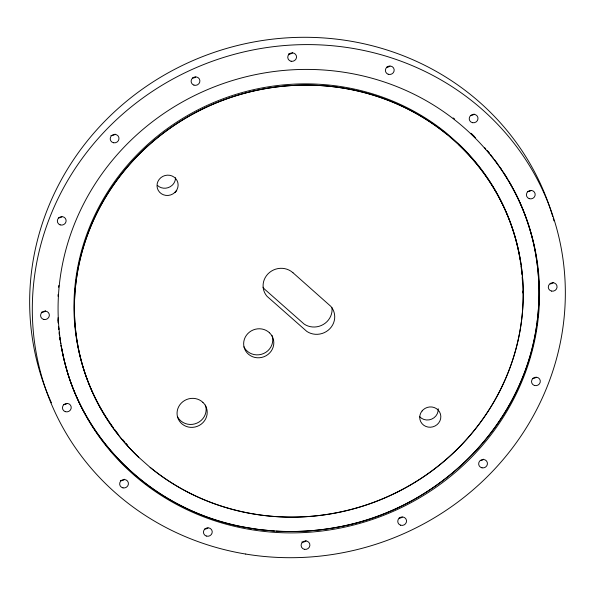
<?xml version="1.0" encoding="UTF-8"?>
<svg xmlns="http://www.w3.org/2000/svg" width="595" height="595" viewBox="0 0 595 595"><rect width="100%" height="100%" fill="white"/><g stroke="black" fill="none" stroke-linecap="round" stroke-linejoin="round"><path stroke-width="0.89" d="M58.005 296.258L58.124 294.458M58.645 287.281L58.823 285.488M537.129 321.977C540.528 295.797 539.353 269.066 533.544 243.318M537.047 322.78C524.188 423.224 440.672 506.873 342.266 526.278M176.752 190.415L175.242 192.125M174.737 192.661L175.748 191.597M422.16 410.937L423.142 409.806A10.621 10.108 -19.9 0 1 440.471 414.105A10.621 10.108 -19.9 0 1 428.058 427.076A10.621 10.108 -19.9 0 1 422.13 410.862M341.433 526.419C319.976 530.755 298.013 532.369 276.154 531.164M274.481 531.06L258.654 529.543L243.013 526.962M242.187 526.828C161.966 511.611 91.295 451.449 67.54 372.745M453.174 117.929L454.617 119.03M470.928 133.287L474.066 136.262M471.188 133.414L475.412 137.72M484.605 147.597L485.765 148.966M488.086 151.703L489.254 153.071L487.253 150.535M490.295 154.306L491.344 155.54M491.47 155.89L493.694 158.709M494.75 160.048L497.651 163.923M494.244 159.415L495.836 161.587M496.892 163.037L499.004 165.931M499.48 166.585L501.384 169.188M501.012 168.898L502.515 171.122M503.519 172.61L505.326 175.28M502.24 170.557L507.78 179.437L505.78 175.949M508.212 180.121L509.491 182.174M508.227 180.218C543.912 239.034 548.389 314.487 522.365 377.892C497.286 440.129 445.067 490.035 382.697 514.244C315.231 540.818 236.051 536.861 172.595 501.228C119.751 471.887 79.18 420.724 64.565 361.886M509.915 182.858L511.789 186.421M512.206 187.209C521.852 204.531 528.71 223.289 533.395 242.529M63.33 357.223L64.379 361.106L61.032 345.368L63.174 356.435M64.617 361.968L67.324 371.972M60.415 342.207L60.72 343.791M59.165 333.438L59.537 335.825M60.75 343.605L59.783 337.417L60.073 339.819M58.645 327.815L58.831 329.414L58.615 326.737M59.15 332.084L59.574 335.639M58.042 319.775L58.317 323.167M58.013 317.797L58.25 322.996M458.834 144.838A225.639 214.721 -19.9 0 1 461.594 444.703A225.639 214.721 -19.9 0 1 150.126 467.343M520.156 260.275A225.639 214.721 -19.9 0 0 458.395 143.633L447.031 133.607A225.639 214.721 -19.9 0 0 152.603 140.175A225.639 214.721 -19.9 0 0 109.116 421.691M520.29 261.153A225.639 214.721 -19.9 0 1 520.685 263.771M521.041 266.396A225.639 214.721 -19.9 0 1 521.369 269.029M521.659 271.67A225.639 214.721 -19.9 0 1 521.919 274.31M522.142 276.95A225.639 214.721 -19.9 0 1 522.432 281.368M522.752 291.104A225.639 214.721 -19.9 0 1 522.76 292.874M127.739 445.328A225.639 214.721 -19.9 0 1 125.962 443.349M124.786 442.018A225.639 214.721 -19.9 0 1 122.473 439.326M117.988 433.837A225.639 214.721 -19.9 0 1 114.753 429.62M113.176 427.485A225.639 214.721 -19.9 0 1 109.614 422.42M51.408 402.785A267.988 255.017 -19.9 0 1 207.179 54.859A267.988 255.017 -19.9 0 1 552.74 216.587M553.238 218.298A267.988 255.017 -19.9 0 1 553.96 220.864M207.975 527.944A4.425 4.21 -19.9 0 1 204.739 528.962M124.586 479.258A4.425 4.21 -19.9 0 1 120.369 480.589M66.967 403.551A4.425 4.21 -19.9 0 1 63.739 404.57M306.053 540.699A4.425 4.21 -19.9 0 1 301.829 542.038M402.265 517.085A4.425 4.21 -19.9 0 1 399.037 518.104M483.601 459.191A4.425 4.21 -19.9 0 1 480.522 460.604M536.036 377.334A4.425 4.21 -19.9 0 1 532.808 378.353M553.231 282.476A4.425 4.21 -19.9 0 1 550.152 283.889M530.926 190.556A4.425 4.21 -19.9 0 1 527.698 191.575M474.148 114.069A4.425 4.21 -19.9 0 1 471.076 115.482M389.926 66.157A4.425 4.21 -19.9 0 1 386.69 67.175M292.688 52.62A4.425 4.21 -19.9 0 1 288.471 53.959M195.629 77.015A4.425 4.21 -19.9 0 1 192.401 78.034M115.14 134.135A4.425 4.21 -19.9 0 1 110.923 135.467M61.858 216.766A4.425 4.21 -19.9 0 1 58.63 217.792M45.51 310.85A4.425 4.21 -19.9 0 1 41.293 312.182M175.51 177.667A10.621 10.108 -19.9 0 1 173.1 184.294L172.089 185.35A10.621 10.108 -19.9 0 1 157.422 185.432M438.188 408.728A10.621 10.108 -19.9 0 1 431.702 419.111A10.621 10.108 -19.9 0 1 419.631 416.686M138.784 457.391A225.639 214.721 -19.9 0 1 136.024 157.534A225.639 214.721 -19.9 0 1 447.47 134.812L458.857 144.912A225.639 214.721 -19.9 0 1 461.616 444.777A225.639 214.721 -19.9 0 1 150.148 467.417L138.761 457.324A225.639 214.721 -19.9 0 1 136.002 157.459A225.639 214.721 -19.9 0 1 447.492 134.887M263.027 287.221A17.679 16.824 -19.9 0 0 264.358 288.984L304.171 324.104A17.679 16.824 -19.9 0 0 323.36 324.446A17.679 16.824 -19.9 0 0 331.973 307.652M272.034 335.476A15.172 14.436 -19.9 0 1 265.928 352.262A15.172 14.436 -19.9 0 1 247.676 351.541L246.204 350.143A15.172 14.436 -19.9 0 1 243.95 346.803M205.439 405.054A15.172 14.436 -19.9 0 1 199.332 421.84A15.172 14.436 -19.9 0 1 181.081 421.119L179.608 419.72A15.172 14.436 -19.9 0 1 177.347 416.381M175.718 191.523L174.707 192.587A10.621 10.108 -19.9 0 1 157.377 188.28A10.621 10.108 -19.9 0 1 169.798 175.309A10.621 10.108 -19.9 0 1 175.718 191.523M292.956 272.726L291 271.223A17.679 16.824 -19.9 0 0 267.906 273.968A17.679 16.824 -19.9 0 0 266.999 296.288L306.812 331.415A17.679 16.824 -19.9 0 0 329.905 328.663A17.679 16.824 -19.9 0 0 330.813 306.343L292.956 272.726M269.49 332.784L267.914 331.489A15.172 14.436 -19.9 0 0 247.788 333.631A15.172 14.436 -19.9 0 0 247.26 353.066L248.74 354.464A15.172 14.436 -19.9 0 0 269.676 352.947A15.172 14.436 -19.9 0 0 269.49 332.784M202.895 402.361L201.318 401.067A15.172 14.436 -19.9 0 0 181.185 403.209A15.172 14.436 -19.9 0 0 180.664 422.643L182.137 424.042A15.172 14.436 -19.9 0 0 203.074 422.517A15.172 14.436 -19.9 0 0 202.895 402.361M245.72 554.057A267.988 255.017 -19.9 0 0 551.558 212.028A267.988 255.017 -19.9 0 0 99.187 137.371A267.988 255.017 -19.9 0 0 245.72 554.057M250.859 529.602A242.076 230.354 -19.9 0 0 527.118 220.648A242.076 230.354 -19.9 0 0 118.494 153.205A242.076 230.354 -19.9 0 0 250.859 529.602M123.016 487.893A4.425 4.21 -19.9 0 0 128.26 482.419A4.425 4.21 -19.9 0 0 120.852 480.931A4.425 4.21 -19.9 0 0 123.016 487.893M472.579 122.704A4.425 4.21 -19.9 0 0 477.822 117.23A4.425 4.21 -19.9 0 0 470.414 115.742A4.425 4.21 -19.9 0 0 472.579 122.704M113.571 142.77A4.425 4.21 -19.9 0 0 118.814 137.289A4.425 4.21 -19.9 0 0 111.399 135.809A4.425 4.21 -19.9 0 0 113.571 142.77M482.024 467.834A4.425 4.21 -19.9 0 0 487.268 462.352A4.425 4.21 -19.9 0 0 479.86 460.865A4.425 4.21 -19.9 0 0 482.024 467.834M43.941 319.485A4.425 4.21 -19.9 0 0 49.184 314.011A4.425 4.21 -19.9 0 0 41.769 312.524A4.425 4.21 -19.9 0 0 43.941 319.485M551.654 291.111A4.425 4.21 -19.9 0 0 556.898 285.637A4.425 4.21 -19.9 0 0 549.49 284.15A4.425 4.21 -19.9 0 0 551.654 291.111M291.119 61.263A4.425 4.21 -19.9 0 0 296.362 55.781A4.425 4.21 -19.9 0 0 288.947 54.301A4.425 4.21 -19.9 0 0 291.119 61.263M304.476 549.341A4.425 4.21 -19.9 0 0 309.72 543.86A4.425 4.21 -19.9 0 0 302.312 542.38A4.425 4.21 -19.9 0 0 304.476 549.341M65.272 411.651A4.425 4.21 -19.9 0 0 71.192 406.854A4.425 4.21 -19.9 0 0 64.074 404.444A4.425 4.21 -19.9 0 0 65.272 411.651M529.223 198.656A4.425 4.21 -19.9 0 0 535.143 193.858A4.425 4.21 -19.9 0 0 528.033 191.449A4.425 4.21 -19.9 0 0 529.223 198.656M193.925 85.122A4.425 4.21 -19.9 0 0 199.846 80.325A4.425 4.21 -19.9 0 0 192.735 77.915A4.425 4.21 -19.9 0 0 193.925 85.122M400.569 525.184A4.425 4.21 -19.9 0 0 406.489 520.394A4.425 4.21 -19.9 0 0 399.371 517.985A4.425 4.21 -19.9 0 0 400.569 525.184M60.154 224.873A4.425 4.21 -19.9 0 0 66.075 220.076A4.425 4.21 -19.9 0 0 58.965 217.666A4.425 4.21 -19.9 0 0 60.154 224.873M534.34 385.434A4.425 4.21 -19.9 0 0 540.26 380.636A4.425 4.21 -19.9 0 0 533.142 378.234A4.425 4.21 -19.9 0 0 534.34 385.434M388.223 74.263A4.425 4.21 -19.9 0 0 394.143 69.466A4.425 4.21 -19.9 0 0 387.025 67.056A4.425 4.21 -19.9 0 0 388.223 74.263M206.272 536.043A4.425 4.21 -19.9 0 0 212.192 531.253A4.425 4.21 -19.9 0 0 205.074 528.843A4.425 4.21 -19.9 0 0 206.272 536.043"/></g></svg>
